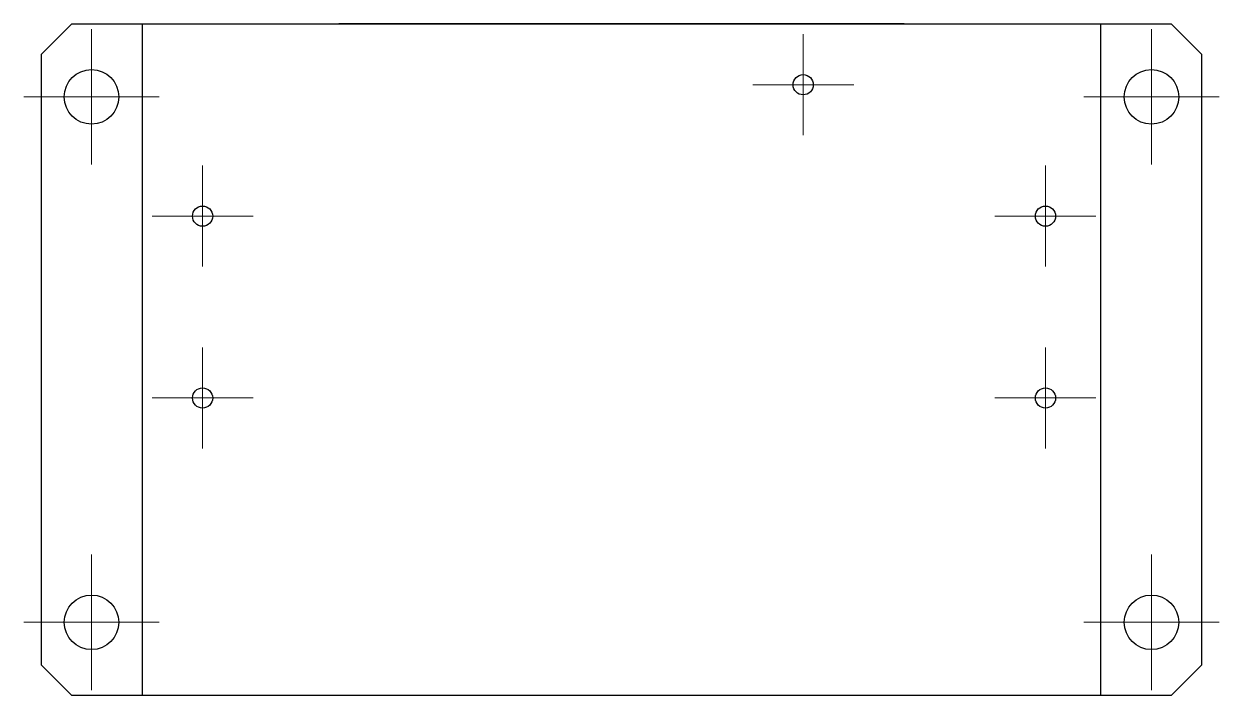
# Model space of a CAD drawing. Header units: millimetres. Extents: x -29.6 to 29.6, y -16.6 to 16.6.
import ezdxf

# ---------------------------------------------------------------- set-up
doc = ezdxf.new("R2010")
doc.units = ezdxf.units.MM
doc.linetypes.add('K5LT_AXLED', pattern=[12, 7.5, -1.5, 1.5, -1.5])
doc.linetypes.add('K5LT_BASIC', pattern=[0])

# ---------------------------------------------------------------- blocks, each defined once
blk = doc.blocks.new('U0')
at = {"color": 30, "linetype": 'K5LT_AXLED', "lineweight": 15, "true_color": 0xff8000}
for q in [(-26.25, -9.65), (-29.6, -13), (-22.9, -13), (-26.25, -16.35)]:
    blk.add_line((-26.25, -13), q, dxfattribs=at)
blk = doc.blocks.new('U1')
at = {"color": 30, "linetype": 'K5LT_AXLED', "lineweight": 15, "true_color": 0xff8000}
for q in [(-26.25, 16.35), (-29.6, 13), (-22.9, 13), (-26.25, 9.65)]:
    blk.add_line((-26.25, 13), q, dxfattribs=at)
blk = doc.blocks.new('U2')
at = {"color": 30, "linetype": 'K5LT_AXLED', "lineweight": 15, "true_color": 0xff8000}
for q in [(-20.75, 0.6), (-23.25, -1.9), (-18.25, -1.9), (-20.75, -4.4)]:
    blk.add_line((-20.75, -1.9), q, dxfattribs=at)
blk = doc.blocks.new('U3')
at = {"color": 30, "linetype": 'K5LT_AXLED', "lineweight": 15, "true_color": 0xff8000}
for q in [(-20.75, 9.6), (-23.25, 7.1), (-18.25, 7.1), (-20.75, 4.6)]:
    blk.add_line((-20.75, 7.1), q, dxfattribs=at)
blk = doc.blocks.new('U4')
at = {"color": 30, "linetype": 'K5LT_AXLED', "lineweight": 15, "true_color": 0xff8000}
for q in [(9, 16.1), (6.5, 13.6), (11.5, 13.6), (9, 11.1)]:
    blk.add_line((9, 13.6), q, dxfattribs=at)
blk = doc.blocks.new('U5')
at = {"color": 30, "linetype": 'K5LT_AXLED', "lineweight": 15, "true_color": 0xff8000}
for q in [(21, 0.6), (18.5, -1.9), (23.5, -1.9), (21, -4.4)]:
    blk.add_line((21, -1.9), q, dxfattribs=at)
blk = doc.blocks.new('U6')
at = {"color": 30, "linetype": 'K5LT_AXLED', "lineweight": 15, "true_color": 0xff8000}
for q in [(21, 9.6), (18.5, 7.1), (23.5, 7.1), (21, 4.6)]:
    blk.add_line((21, 7.1), q, dxfattribs=at)
blk = doc.blocks.new('U7')
at = {"color": 30, "linetype": 'K5LT_AXLED', "lineweight": 15, "true_color": 0xff8000}
for q in [(26.25, -9.65), (22.9, -13), (29.6, -13), (26.25, -16.35)]:
    blk.add_line((26.25, -13), q, dxfattribs=at)
blk = doc.blocks.new('U8')
at = {"color": 30, "linetype": 'K5LT_AXLED', "lineweight": 15, "true_color": 0xff8000}
for q in [(26.25, 16.35), (22.9, 13), (29.6, 13), (26.25, 9.65)]:
    blk.add_line((26.25, 13), q, dxfattribs=at)

msp = doc.modelspace()

# ---------------------------------------------------------------- linework, layer by layer
at = {"color": 150, "linetype": 'K5LT_BASIC', "lineweight": 30, "true_color": 0x0080ff}
for p, q in [((-28.75, 15.1), (-27.25, 16.6)), ((-23.75, 16.6), (-27.25, 16.6)), ((-23.75, 16.6), (-23.75, -16.6)), ((23.75, 16.6), (-23.75, 16.6)), ((-14, 16.6), (-14, 16.61)), ((-13, 16.61), (-14, 16.61)), ((13, 16.61), (-13, 16.61)), ((14, 16.61), (13, 16.61)), ((14, 16.6), (14, 16.61)), ((23.75, -16.6), (23.75, 16.6)), ((27.25, 16.6), (23.75, 16.6)), ((27.25, 16.6), (28.75, 15.1)), ((-28.75, 15.1), (-28.75, -15.1)), ((28.75, -15.1), (28.75, 15.1)), ((-27.25, -16.6), (-28.75, -15.1)), ((28.75, -15.1), (27.25, -16.6)), ((-27.25, -16.6), (-23.75, -16.6)), ((-23.75, -16.6), (23.75, -16.6)), ((23.75, -16.6), (27.25, -16.6))]:
    msp.add_line(p, q, dxfattribs=at)
for centre, radius in [((-26.25, 13), 1.35), ((26.25, 13), 1.35), ((9, 13.6), 0.5), ((-20.75, 7.1), 0.5), ((21, 7.1), 0.5), ((-20.75, -1.9), 0.5), ((21, -1.9), 0.5), ((-26.25, -13), 1.35), ((26.25, -13), 1.35)]:
    msp.add_circle(centre, radius, dxfattribs=at)

# ---------------------------------------------------------------- block references
for name in ['U1', 'U4', 'U8', 'U3', 'U6', 'U2', 'U5', 'U0', 'U7']:
    msp.add_blockref(name, (0, 0))

doc.saveas('drawing.dxf')
